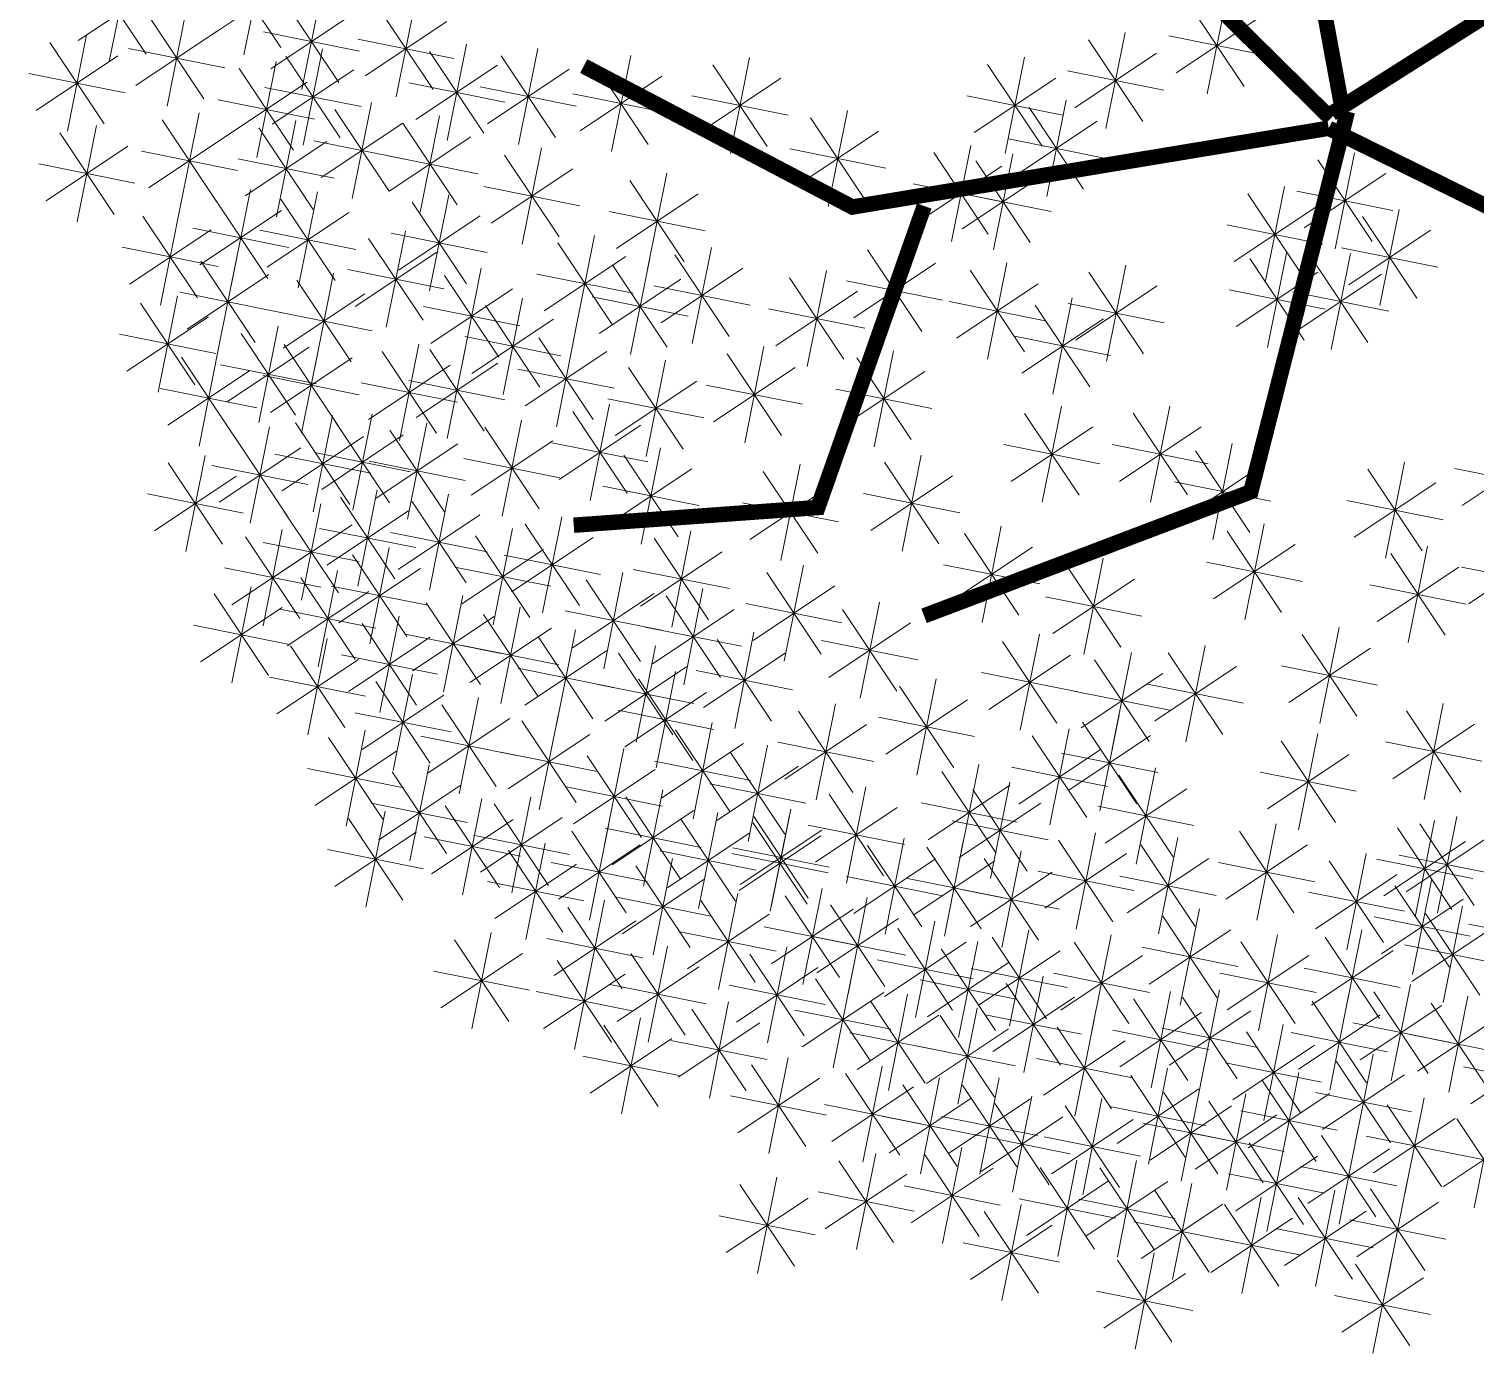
# Model space of a CAD drawing. Header units: inches. Extents: x 132383 to 134532, y 19213 to 20900.
# Drawn here: x 133968.98 to 134000.11, y 19935.93 to 19964.42 of the extents above; entities that cross this region are included whole.
import ezdxf

# ---------------------------------------------------------------- set-up
doc = ezdxf.new("R2010")
doc.units = ezdxf.units.IN
doc.header["$MEASUREMENT"] = 0
doc.layers.add('A-Dropline', color=8, linetype='Continuous', lineweight=5)

# ---------------------------------------------------------------- blocks, each defined once
blk = doc.blocks.new('bonito')
at = {"color": 76, "lineweight": 18, "true_color": 0x316d18}
for p, q in [((-1.8462, 0.4105), (-1.8099, 0.2292)), ((-1.5769, 0.42), (-1.5406, 0.2387)), ((-1.8793, 0.2429), (-1.7767, 0.3969)), ((-0.9367, 0.239), (-0.8341, 0.393)), ((-0.9036, 0.4066), (-0.8673, 0.2253)), ((-2.0028, 0.3584), (-1.9665, 0.1771)), ((-2.0359, 0.1908), (-1.9333, 0.3448)), ((-2.0616, 0.319), (-1.9077, 0.2165)), ((-1.785, 0.3102), (-1.7487, 0.1289)), ((-2.0753, 0.2496), (-1.894, 0.2859)), ((-1.8181, 0.1426), (-1.7155, 0.2966)), ((-1.6489, 0.132), (-1.5463, 0.2861)), ((-1.6158, 0.2997), (-1.5795, 0.1183)), ((-1.4797, 0.1215), (-1.3771, 0.2755)), ((-1.4466, 0.2891), (-1.4103, 0.1078)), ((-1.8438, 0.2708), (-1.6899, 0.1683)), ((-1.6746, 0.2603), (-1.5207, 0.1577)), ((-1.5054, 0.2497), (-1.3515, 0.1472)), ((-1.4544, 0.2469), (-1.418, 0.0655)), ((-1.2665, 0.0961), (-1.1638, 0.2501)), ((-1.2333, 0.2637), (-1.197, 0.0823)), ((-1.9766, 0.2274), (-1.9403, 0.0461)), ((-1.8575, 0.2014), (-1.6762, 0.2377)), ((-1.6883, 0.1908), (-1.507, 0.2272)), ((-1.5963, 0.0745), (-1.4937, 0.2285)), ((-1.5632, 0.2421), (-1.5269, 0.0607)), ((-1.4875, 0.0792), (-1.3848, 0.2333)), ((-1.2921, 0.2243), (-1.1382, 0.1217)), ((-0.9702, 0.0665), (-0.8676, 0.2206)), ((-0.9371, 0.2342), (-0.9008, 0.0528)), ((-2.1346, 0.1958), (-2.0983, 0.0144)), ((-2.0097, 0.0598), (-1.9071, 0.2138)), ((-1.7633, 0.202), (-1.727, 0.0207)), ((-1.622, 0.2027), (-1.4681, 0.1001)), ((-1.5191, 0.1803), (-1.3378, 0.2166)), ((-1.5132, 0.2075), (-1.3592, 0.1049)), ((-1.3059, 0.1549), (-1.1245, 0.1912)), ((-0.9959, 0.1948), (-0.842, 0.0922)), ((-0.7782, 0.191), (-0.7419, 0.0096)), ((-2.2768, 0.1673), (-2.2405, -0.014)), ((-2.1677, 0.0282), (-2.0651, 0.1822)), ((-2.0354, 0.188), (-1.8815, 0.0855)), ((-1.7964, 0.0344), (-1.6938, 0.1884)), ((-1.6357, 0.1333), (-1.4543, 0.1696)), ((-1.5269, 0.138), (-1.3455, 0.1744)), ((-0.8113, 0.0233), (-0.7087, 0.1774)), ((-0.335, 0.013), (-0.2323, 0.1671)), ((-0.3018, 0.1807), (-0.2655, -0.0007)), ((-2.3099, -0.0003), (-2.2073, 0.1537)), ((-2.1934, 0.1564), (-2.0395, 0.0538)), ((-2.0491, 0.1186), (-1.8678, 0.1549)), ((-1.8221, 0.1626), (-1.6682, 0.0601)), ((-1.0096, 0.1253), (-0.8282, 0.1616)), ((-0.837, 0.1516), (-0.6831, 0.049)), ((-0.3606, 0.1413), (-0.2067, 0.0387)), ((-2.3356, 0.1279), (-2.1817, 0.0254)), ((-2.2071, 0.087), (-2.0258, 0.1233)), ((-1.9275, -0.0363), (-1.8248, 0.1177)), ((-1.8943, 0.1313), (-1.858, -0.05)), ((-1.8358, 0.0932), (-1.6545, 0.1295)), ((-1.66, 0.1101), (-1.6237, -0.0712)), ((-1.5164, 0.1182), (-1.4801, -0.0632)), ((-0.8507, 0.0821), (-0.6694, 0.1184)), ((-2.3493, 0.0585), (-2.168, 0.0948)), ((-2.0671, -0.0642), (-1.9644, 0.0898)), ((-2.0339, 0.1034), (-1.9976, -0.078)), ((-1.9532, 0.0919), (-1.7992, -0.0106)), ((-1.7812, 0.0859), (-1.7448, -0.0955)), ((-1.6931, -0.0575), (-1.5905, 0.0965)), ((-1.5496, -0.0495), (-1.4469, 0.1045)), ((-0.3849, 0.0885), (-0.3486, -0.0929)), ((-0.3744, 0.0718), (-0.193, 0.1081)), ((-0.2281, -0.0713), (-0.1255, 0.0827)), ((-0.195, 0.0963), (-0.1587, -0.085)), ((-2.1511, 0.0592), (-2.1148, -0.1221)), ((-2.0927, 0.064), (-1.9388, -0.0386)), ((-1.9669, 0.0225), (-1.7855, 0.0588)), ((-1.8143, -0.0818), (-1.7116, 0.0723)), ((-1.7188, 0.0707), (-1.5649, -0.0318)), ((-1.5752, 0.0788), (-1.4213, -0.0238)), ((-1.0899, 0.0673), (-1.0536, -0.1141)), ((-0.418, -0.0791), (-0.3154, 0.0749)), ((-0.2538, 0.0569), (-0.0999, -0.0456)), ((-2.1842, -0.1084), (-2.0816, 0.0456)), ((-2.1064, -0.0054), (-1.9251, 0.0309)), ((-1.84, 0.0465), (-1.686, -0.0561)), ((-1.7325, 0.0013), (-1.5512, 0.0376)), ((-1.589, 0.0093), (-1.4076, 0.0456)), ((-1.1487, 0.0279), (-0.9948, -0.0747)), ((-1.123, -0.1003), (-1.0204, 0.0537)), ((-0.4437, 0.0491), (-0.2898, -0.0535)), ((-2.2099, 0.0198), (-2.056, -0.0827)), ((-1.8537, -0.023), (-1.6723, 0.0134)), ((-1.3232, -0.1404), (-1.2206, 0.0136)), ((-1.2901, 0.0272), (-1.2538, -0.1541)), ((-0.4574, -0.0203), (-0.276, 0.016)), ((-0.2675, -0.0125), (-0.0862, 0.0238)), ((-2.2236, -0.0496), (-2.0422, -0.0133)), ((-1.9624, -0.1766), (-1.8597, -0.0225)), ((-1.9293, -0.0089), (-1.8929, -0.1903)), ((-1.3489, -0.0122), (-1.195, -0.1147)), ((-1.1624, -0.0415), (-0.9811, -0.0052)), ((-2.0809, -0.2003), (-1.9783, -0.0463)), ((-2.0478, -0.0327), (-2.0115, -0.214)), ((-1.9881, -0.0483), (-1.8341, -0.1509)), ((-1.8716, -0.2058), (-1.769, -0.0518)), ((-1.8385, -0.0382), (-1.8022, -0.2195)), ((-1.6693, -0.0487), (-1.633, -0.2301)), ((-1.4606, -0.0513), (-1.4243, -0.2327)), ((-1.3626, -0.0816), (-1.1812, -0.0453)), ((-0.4141, -0.1992), (-0.3115, -0.0451)), ((-0.381, -0.0315), (-0.3447, -0.2129)), ((-0.2916, -0.2034), (-0.189, -0.0494)), ((-0.2585, -0.0358), (-0.2222, -0.2171)), ((-2.1644, -0.0797), (-2.128, -0.2611)), ((-2.1066, -0.0721), (-1.9527, -0.1746)), ((-2.0018, -0.1178), (-1.8204, -0.0815)), ((-1.8973, -0.0776), (-1.7434, -0.1801)), ((-1.7024, -0.2163), (-1.5998, -0.0623)), ((-1.4937, -0.219), (-1.3911, -0.065)), ((-0.8945, -0.0743), (-0.8582, -0.2556)), ((-0.4398, -0.0709), (-0.2859, -0.1735)), ((-0.3173, -0.0752), (-0.1634, -0.1777)), ((-2.1975, -0.2473), (-2.0948, -0.0933)), ((-2.1203, -0.1415), (-1.9389, -0.1052)), ((-1.9695, -0.1088), (-1.9332, -0.2902)), ((-1.7281, -0.0881), (-1.5742, -0.1907)), ((-1.5194, -0.0907), (-1.3655, -0.1933)), ((-0.9276, -0.2419), (-0.825, -0.0879)), ((-0.4535, -0.1404), (-0.2722, -0.1041)), ((-0.331, -0.1446), (-0.1497, -0.1083)), ((-2.2232, -0.1191), (-2.0692, -0.2217)), ((-2.0026, -0.2765), (-1.9, -0.1224)), ((-1.911, -0.147), (-1.7297, -0.1107)), ((-1.7418, -0.1575), (-1.5605, -0.1212)), ((-1.5331, -0.1602), (-1.3518, -0.1239)), ((-0.9533, -0.1137), (-0.7994, -0.2162)), ((-0.7433, -0.1343), (-0.707, -0.3156)), ((-2.2369, -0.1885), (-2.0555, -0.1522)), ((-2.0283, -0.1482), (-1.8744, -0.2508)), ((-1.7733, -0.1584), (-1.737, -0.3398)), ((-0.967, -0.1831), (-0.7857, -0.1468)), ((-0.7764, -0.3019), (-0.6738, -0.1479)), ((0.0644, -0.3128), (0.1671, -0.1588)), ((0.0976, -0.1452), (0.1339, -0.3265)), ((-2.042, -0.2177), (-1.8607, -0.1813)), ((-1.8065, -0.326), (-1.7038, -0.172)), ((-1.1242, -0.1854), (-1.0879, -0.3668)), ((-0.8021, -0.1737), (-0.6482, -0.2762)), ((0.0388, -0.1846), (0.1927, -0.2871)), ((-2.1381, -0.2107), (-2.1018, -0.3921)), ((-1.9855, -0.3619), (-1.8829, -0.2079)), ((-1.9524, -0.1943), (-1.9161, -0.3756)), ((-1.8321, -0.1978), (-1.6782, -0.3004)), ((-1.6538, -0.3636), (-1.5511, -0.2096)), ((-1.6206, -0.196), (-1.5843, -0.3773)), ((-1.1574, -0.3531), (-1.0547, -0.199)), ((-0.8158, -0.2431), (-0.6345, -0.2068)), ((0.0251, -0.254), (0.2064, -0.2177)), ((-2.1712, -0.3783), (-2.0686, -0.2243)), ((-1.8459, -0.2672), (-1.6645, -0.2309)), ((-1.183, -0.2248), (-1.0291, -0.3274)), ((-0.7058, -0.4196), (-0.6031, -0.2656)), ((-0.6726, -0.252), (-0.6363, -0.4333)), ((-0.7314, -0.2914), (-0.5775, -0.3939)), ((-0.7452, -0.3608), (-0.5638, -0.3245)), ((-0.4399, -0.5026), (-0.3372, -0.3486)), ((-0.4068, -0.335), (-0.3704, -0.5164)), ((-0.0014, -0.5037), (0.1012, -0.3497)), ((0.0317, -0.3361), (0.068, -0.5174)), ((-0.4656, -0.3744), (-0.3116, -0.477)), ((-0.0271, -0.3755), (0.1268, -0.478)), ((-0.4793, -0.4438), (-0.2979, -0.4075)), ((-0.0408, -0.4449), (0.1405, -0.4086)), ((-0.4687, -0.4363), (-0.4323, -0.6176)), ((-0.5018, -0.6039), (-0.3991, -0.4499)), ((-0.1293, -0.6153), (-0.0266, -0.4613)), ((-0.0962, -0.4477), (-0.0598, -0.6291)), ((-0.5275, -0.4757), (-0.3735, -0.5782)), ((-0.155, -0.4871), (-0.001, -0.5897)), ((-0.7316, -0.4958), (-0.5777, -0.5984)), ((-0.5412, -0.5451), (-0.3598, -0.5088)), ((-0.7453, -0.5652), (-0.564, -0.5289)), ((-0.1687, -0.5565), (0.0127, -0.5202)), ((-0.0483, -0.6938), (0.0544, -0.5397)), ((-0.0151, -0.5261), (0.0212, -0.7075)), ((-0.4029, -0.5594), (-0.3666, -0.7407)), ((-0.23, -0.7161), (-0.1274, -0.562)), ((-0.1969, -0.5484), (-0.1606, -0.7298)), ((-0.0739, -0.5655), (0.08, -0.6681)), ((-0.4617, -0.5987), (-0.3078, -0.7013)), ((-0.4361, -0.727), (-0.3334, -0.573)), ((-0.2557, -0.5878), (-0.1018, -0.6904)), ((-0.0877, -0.635), (0.0937, -0.5987)), ((-0.2694, -0.6573), (-0.0881, -0.6209)), ((-0.4754, -0.6682), (-0.2941, -0.6319)), ((-0.2142, -0.7951), (-0.1116, -0.6411)), ((-0.1811, -0.6275), (-0.1448, -0.8089)), ((-0.2399, -0.6669), (-0.086, -0.7695)), ((-0.2536, -0.7363), (-0.0723, -0.7)), ((-0.1153, -0.8602), (-0.079, -1.0415)), ((-0.1741, -0.8996), (-0.0202, -1.0021)), ((-0.1485, -1.0278), (-0.0458, -0.8738)), ((-0.1879, -0.969), (-0.0065, -0.9327))]:
    blk.add_line(p, q, dxfattribs=at)
at = {"color": 74, "lineweight": 18, "true_color": 0x489f23}
for p, q in [((-0.7181, 0.3943), (-0.6818, 0.2129)), ((-0.7513, 0.2267), (-0.6486, 0.3807)), ((-0.6728, -0.4564), (-0.6365, -0.6378)), ((-0.7059, -0.624), (-0.6033, -0.47)), ((-0.7982, -0.8884), (-0.6955, -0.7343)), ((-0.765, -0.7207), (-0.7287, -0.9021))]:
    blk.add_line(p, q, dxfattribs=at)
at = {"color": 88, "lineweight": 18, "true_color": 0x17320b}
for p, q in [((-2.0112, -0.2337), (-1.8573, -0.3362)), ((-1.6794, -0.2354), (-1.5255, -0.3379)), ((-1.4864, -0.2372), (-1.4501, -0.4186)), ((-2.1969, -0.2501), (-2.043, -0.3527)), ((-2.0249, -0.3031), (-1.8436, -0.2668)), ((-1.954, -0.4237), (-1.8514, -0.2697)), ((-1.9209, -0.2561), (-1.8846, -0.4374)), ((-1.8098, -0.4185), (-1.7072, -0.2645)), ((-1.7767, -0.2509), (-1.7404, -0.4323)), ((-1.6932, -0.3048), (-1.5118, -0.2685)), ((-1.5195, -0.4048), (-1.4169, -0.2508)), ((-1.1968, -0.2943), (-1.0154, -0.2579)), ((-2.3023, -0.449), (-2.1996, -0.295)), ((-2.2691, -0.2814), (-2.2328, -0.4627)), ((-2.2106, -0.3195), (-2.0293, -0.2832)), ((-1.9797, -0.2955), (-1.8258, -0.398)), ((-1.8355, -0.2903), (-1.6816, -0.3929)), ((-1.5452, -0.2766), (-1.3913, -0.3792)), ((-1.3879, -0.4466), (-1.2852, -0.2926)), ((-1.3548, -0.279), (-1.3184, -0.4603)), ((-2.3279, -0.3208), (-2.174, -0.4233)), ((-2.0954, -0.3147), (-2.0591, -0.4961)), ((-1.8492, -0.3597), (-1.6679, -0.3234)), ((-1.5589, -0.346), (-1.3775, -0.3097)), ((-1.4136, -0.3184), (-1.2596, -0.4209)), ((-1.1375, -0.3243), (-1.1012, -0.5057)), ((-2.3417, -0.3902), (-2.1603, -0.3539)), ((-2.1542, -0.3541), (-2.0003, -0.4567)), ((-2.1285, -0.4823), (-2.0259, -0.3283)), ((-1.9934, -0.3649), (-1.812, -0.3286)), ((-1.4273, -0.3878), (-1.2459, -0.3515)), ((-1.2548, -0.3474), (-1.2184, -0.5288)), ((-1.1706, -0.492), (-1.068, -0.3379)), ((-1.9782, -0.3801), (-1.9419, -0.5615)), ((-1.7025, -0.5303), (-1.5999, -0.3763)), ((-1.6694, -0.3627), (-1.6331, -0.5441)), ((-1.2879, -0.5151), (-1.1852, -0.3611)), ((-1.1963, -0.3637), (-1.0424, -0.4663)), ((-0.9598, -0.3776), (-0.9234, -0.559)), ((-2.1679, -0.4235), (-1.9865, -0.3872)), ((-2.0113, -0.5477), (-1.9087, -0.3937)), ((-1.8632, -0.5625), (-1.7606, -0.4085)), ((-1.8301, -0.3949), (-1.7938, -0.5762)), ((-1.7282, -0.4021), (-1.5743, -0.5047)), ((-1.5104, -0.56), (-1.4077, -0.406)), ((-1.4772, -0.3924), (-1.4409, -0.5737)), ((-1.3136, -0.3868), (-1.1596, -0.4894)), ((-1.21, -0.4332), (-1.0287, -0.3969)), ((-0.9929, -0.5452), (-0.8902, -0.3912)), ((-2.0948, -0.4271), (-2.0585, -0.6085)), ((-2.037, -0.4195), (-1.8831, -0.5221)), ((-1.8889, -0.4343), (-1.735, -0.5368)), ((-1.7419, -0.4715), (-1.5606, -0.4352)), ((-1.536, -0.4318), (-1.3821, -0.5343)), ((-1.3273, -0.4563), (-1.1459, -0.42)), ((-1.0186, -0.417), (-0.8646, -0.5196)), ((-2.1279, -0.5948), (-2.0253, -0.4408)), ((-2.0507, -0.4889), (-1.8694, -0.4526)), ((-1.3142, -0.6096), (-1.2115, -0.4555)), ((-1.281, -0.4419), (-1.2447, -0.6233)), ((-1.0323, -0.4864), (-0.8509, -0.4501)), ((-2.1536, -0.4665), (-1.9997, -0.5691)), ((-1.9026, -0.5037), (-1.7212, -0.4674)), ((-1.5498, -0.5012), (-1.3684, -0.4649)), ((-1.3398, -0.4813), (-1.1859, -0.5839)), ((-2.1673, -0.536), (-1.9859, -0.4997)), ((-1.9736, -0.5125), (-1.9373, -0.6938)), ((-1.781, -0.6586), (-1.6783, -0.5046)), ((-1.7478, -0.491), (-1.7115, -0.6723)), ((-1.6603, -0.5179), (-1.624, -0.6992)), ((-1.3536, -0.5508), (-1.1722, -0.5145)), ((-1.1358, -0.6657), (-1.0332, -0.5117)), ((-1.1027, -0.4981), (-1.0664, -0.6794)), ((-2.1778, -0.5326), (-2.1414, -0.714)), ((-2.0067, -0.6801), (-1.9041, -0.5261)), ((-1.8066, -0.5304), (-1.6527, -0.6329)), ((-1.6934, -0.6855), (-1.5908, -0.5315)), ((-1.5121, -0.5326), (-1.4758, -0.714)), ((-1.1615, -0.5374), (-1.0076, -0.64)), ((-2.2366, -0.572), (-2.0826, -0.6746)), ((-2.2109, -0.7003), (-2.1082, -0.5462)), ((-2.0324, -0.5519), (-1.8785, -0.6544)), ((-1.8204, -0.5998), (-1.639, -0.5635)), ((-1.7191, -0.5573), (-1.5652, -0.6598)), ((-1.5709, -0.572), (-1.417, -0.6746)), ((-1.5453, -0.7003), (-1.4426, -0.5462)), ((-1.415, -0.7216), (-1.3124, -0.5676)), ((-1.3819, -0.5539), (-1.3456, -0.7353)), ((-1.1752, -0.6069), (-0.9939, -0.5706)), ((-0.8993, -0.5699), (-0.863, -0.7512)), ((-2.0461, -0.6213), (-1.8648, -0.585)), ((-1.9726, -0.7414), (-1.8699, -0.5874)), ((-1.9394, -0.5738), (-1.9031, -0.7551)), ((-1.7328, -0.6267), (-1.5514, -0.5904)), ((-1.4407, -0.5933), (-1.2868, -0.6959)), ((-0.9325, -0.7375), (-0.8298, -0.5835)), ((-2.2503, -0.6415), (-2.0689, -0.6051)), ((-1.9982, -0.6132), (-1.8443, -0.7157)), ((-1.8078, -0.6155), (-1.7715, -0.7969)), ((-1.6821, -0.6141), (-1.6458, -0.7954)), ((-1.5847, -0.6415), (-1.4033, -0.6052)), ((-1.4544, -0.6628), (-1.273, -0.6265)), ((-1.3814, -0.78), (-1.2787, -0.626)), ((-1.3483, -0.6124), (-1.3119, -0.7937)), ((-0.9581, -0.6093), (-0.8042, -0.7118)), ((-2.0705, -0.6444), (-2.0341, -0.8258)), ((-2.0119, -0.6826), (-1.8306, -0.6463)), ((-1.8409, -0.7832), (-1.7383, -0.6291)), ((-1.7409, -0.6535), (-1.587, -0.756)), ((-1.7152, -0.7817), (-1.6126, -0.6277)), ((-1.5236, -0.8085), (-1.421, -0.6545)), ((-1.4905, -0.6409), (-1.4542, -0.8222)), ((-1.4071, -0.6518), (-1.2531, -0.7543)), ((-0.9719, -0.6787), (-0.7905, -0.6424)), ((-2.1036, -0.8121), (-2.0009, -0.658)), ((-1.8666, -0.6549), (-1.7127, -0.7575)), ((-1.5493, -0.6803), (-1.3954, -0.7828)), ((-2.1293, -0.6838), (-1.9753, -0.7864)), ((-1.972, -0.8538), (-1.8693, -0.6998)), ((-1.9388, -0.6862), (-1.9025, -0.8676)), ((-1.8803, -0.7244), (-1.699, -0.6881)), ((-1.7546, -0.7229), (-1.5733, -0.6866)), ((-1.677, -0.8629), (-1.5744, -0.7089)), ((-1.6439, -0.6953), (-1.6076, -0.8766)), ((-1.4208, -0.7212), (-1.2394, -0.6849)), ((-1.2201, -0.8603), (-1.1175, -0.7063)), ((-1.187, -0.6927), (-1.1507, -0.874)), ((-2.143, -0.7533), (-1.9616, -0.7169)), ((-1.9976, -0.7256), (-1.8437, -0.8282)), ((-1.7027, -0.7347), (-1.5488, -0.8372)), ((-1.563, -0.7497), (-1.3816, -0.7134)), ((-1.2458, -0.732), (-1.0919, -0.8346)), ((-2.0113, -0.795), (-1.83, -0.7587)), ((-1.8147, -0.9142), (-1.7121, -0.7601)), ((-1.7816, -0.7465), (-1.7453, -0.9279)), ((-1.4872, -0.7528), (-1.4509, -0.9341)), ((-0.8238, -0.7601), (-0.6699, -0.8627)), ((-0.3642, -0.753), (-0.3278, -0.9344)), ((-1.8404, -0.7859), (-1.6865, -0.8885)), ((-1.7164, -0.8041), (-1.5351, -0.7678)), ((-1.5204, -0.9204), (-1.4177, -0.7664)), ((-1.2595, -0.8015), (-1.0782, -0.7652)), ((-0.6014, -0.9408), (-0.4988, -0.7868)), ((-0.5683, -0.7731), (-0.532, -0.9545)), ((-0.3973, -0.9206), (-0.2946, -0.7666)), ((-2.0818, -0.8066), (-2.0455, -0.988)), ((-1.9503, -0.9621), (-1.8476, -0.808)), ((-1.9172, -0.7944), (-1.8808, -0.9758)), ((-1.546, -0.7922), (-1.3921, -0.8947)), ((-1.0754, -0.9676), (-0.9728, -0.8135)), ((-1.0423, -0.7999), (-1.006, -0.9813)), ((-0.8376, -0.8296), (-0.6562, -0.7932)), ((-0.6271, -0.8125), (-0.4732, -0.9151)), ((-0.423, -0.7924), (-0.269, -0.895)), ((-2.1149, -0.9743), (-2.0123, -0.8203)), ((-1.976, -0.8338), (-1.822, -0.9364)), ((-1.8541, -0.8554), (-1.6727, -0.8191)), ((-1.6324, -0.9902), (-1.5297, -0.8362)), ((-1.5993, -0.8226), (-1.5629, -1.0039)), ((-1.5598, -0.8616), (-1.3784, -0.8253)), ((-1.4237, -0.9929), (-1.321, -0.8388)), ((-1.3906, -0.8252), (-1.3542, -1.0066)), ((-1.1011, -0.8393), (-0.9472, -0.9419)), ((-2.1406, -0.846), (-1.9867, -0.9486)), ((-1.9897, -0.9033), (-1.8083, -0.8669)), ((-1.772, -1.0182), (-1.6693, -0.8641)), ((-1.7388, -0.8505), (-1.7025, -1.0319)), ((-1.6581, -0.862), (-1.5041, -0.9645)), ((-1.4494, -0.8646), (-1.2954, -0.9672)), ((-1.1148, -0.9088), (-0.9334, -0.8724)), ((-0.6408, -0.882), (-0.4595, -0.8457)), ((-2.1543, -0.9155), (-1.973, -0.8792)), ((-1.7976, -0.8899), (-1.6437, -0.9925)), ((-1.6718, -0.9314), (-1.4904, -0.8951)), ((-1.4631, -0.9341), (-1.2817, -0.8978)), ((-1.267, -1.0504), (-1.1644, -0.8963)), ((-1.2339, -0.8827), (-1.1976, -1.0641)), ((-0.4169, -0.8998), (-0.3806, -1.0812)), ((-1.8114, -0.9594), (-1.63, -0.9231)), ((-1.6153, -1.0757), (-1.5126, -0.9216)), ((-1.5822, -0.908), (-1.5458, -1.0894)), ((-1.2927, -0.9221), (-1.1388, -1.0247)), ((-0.4501, -1.0675), (-0.3474, -0.9134)), ((-1.641, -0.9474), (-1.487, -1.05)), ((-0.9726, -0.943), (-0.9362, -1.1243)), ((-0.7823, -0.9493), (-0.746, -1.1306)), ((-0.4757, -0.9392), (-0.3218, -1.0418)), ((-1.9008, -0.9718), (-1.8645, -1.1532)), ((-1.6921, -0.9745), (-1.6558, -1.1558)), ((-1.6547, -1.0169), (-1.4733, -0.9805)), ((-1.4661, -1.1347), (-1.3634, -0.9807)), ((-1.4439, -0.9692), (-1.4076, -1.1506)), ((-1.4329, -0.9671), (-1.3966, -1.1484)), ((-1.3064, -0.9916), (-1.125, -0.9552)), ((-1.0057, -1.1106), (-0.903, -0.9566)), ((-0.8154, -1.1169), (-0.7128, -0.9629)), ((-0.4894, -1.0087), (-0.3081, -0.9723)), ((-2.1597, -1.161), (-2.0571, -1.0069)), ((-2.1266, -0.9933), (-2.0903, -1.1747)), ((-1.9339, -1.1395), (-1.8313, -0.9854)), ((-1.7252, -1.1421), (-1.6226, -0.9881)), ((-1.5027, -1.0086), (-1.3488, -1.1112)), ((-1.4917, -1.0065), (-1.3378, -1.109)), ((-1.477, -1.1368), (-1.3744, -0.9828)), ((-1.0314, -0.9824), (-0.8774, -1.0849)), ((-0.8411, -0.9887), (-0.6872, -1.0912)), ((-2.1854, -1.0327), (-2.0315, -1.1353)), ((-1.9596, -1.0112), (-1.8057, -1.1138)), ((-1.7509, -1.0139), (-1.597, -1.1164)), ((-1.3454, -1.1786), (-1.2428, -1.0246)), ((-1.3123, -1.011), (-1.276, -1.1923)), ((-1.099, -1.0364), (-1.0627, -1.2178)), ((-1.0451, -1.0518), (-0.8637, -1.0155)), ((-0.8548, -1.0581), (-0.6734, -1.0218)), ((-0.5936, -1.1851), (-0.491, -1.031)), ((-0.5605, -1.0174), (-0.5242, -1.1988)), ((-1.9733, -1.0807), (-1.792, -1.0443)), ((-1.7646, -1.0833), (-1.5833, -1.047)), ((-1.5164, -1.078), (-1.3351, -1.0417)), ((-1.5055, -1.0759), (-1.3241, -1.0396)), ((-1.3711, -1.0504), (-1.2172, -1.1529)), ((-1.1321, -1.204), (-1.0295, -1.05)), ((-0.6193, -1.0568), (-0.4654, -1.1594)), ((-0.0486, -1.2122), (0.0541, -1.0582)), ((-0.0154, -1.0446), (0.0209, -1.2259)), ((-2.1991, -1.1022), (-2.0178, -1.0659)), ((-1.7961, -1.0842), (-1.7598, -1.2655)), ((-1.6246, -1.2345), (-1.5219, -1.0805)), ((-1.5914, -1.0669), (-1.5551, -1.2482)), ((-1.3848, -1.1198), (-1.2034, -1.0835)), ((-1.1578, -1.0758), (-1.0039, -1.1784)), ((-0.633, -1.1263), (-0.4516, -1.09)), ((-0.0742, -1.0839), (0.0797, -1.1865)), ((-1.8293, -1.2518), (-1.7266, -1.0978)), ((-1.6502, -1.1063), (-1.4963, -1.2088)), ((-1.4719, -1.2721), (-1.3692, -1.118)), ((-1.4387, -1.1044), (-1.4024, -1.2858)), ((-1.2695, -1.115), (-1.2332, -1.2963)), ((-1.1715, -1.1452), (-0.9902, -1.1089)), ((-0.3736, -1.1163), (-0.3373, -1.2976)), ((-0.0879, -1.1534), (0.0934, -1.1171)), ((-1.8549, -1.1236), (-1.701, -1.2261)), ((-1.664, -1.1757), (-1.4826, -1.1394)), ((-1.4975, -1.1438), (-1.3436, -1.2464)), ((-1.3027, -1.2826), (-1.2, -1.1286)), ((-1.0168, -1.1325), (-0.9805, -1.3138)), ((-0.4067, -1.2839), (-0.3041, -1.1299)), ((-1.8687, -1.193), (-1.6873, -1.1567)), ((-1.3283, -1.1544), (-1.1744, -1.2569)), ((-1.0756, -1.1719), (-0.9217, -1.2745)), ((-1.0499, -1.3001), (-0.9473, -1.1461)), ((-0.9413, -1.3228), (-0.8386, -1.1688)), ((-0.9081, -1.1552), (-0.8718, -1.3365)), ((-0.4324, -1.1557), (-0.2785, -1.2582)), ((-1.6909, -1.1993), (-1.6546, -1.3807)), ((-1.5257, -1.19), (-1.4894, -1.3713)), ((-1.5113, -1.2133), (-1.3299, -1.1769)), ((-1.3421, -1.2238), (-1.1607, -1.1875)), ((-1.2066, -1.3522), (-1.1039, -1.1982)), ((-1.1734, -1.1846), (-1.1371, -1.3659)), ((-0.9669, -1.1946), (-0.813, -1.2971)), ((-0.4461, -1.2251), (-0.2648, -1.1888)), ((-1.724, -1.367), (-1.6214, -1.213)), ((-1.5588, -1.3576), (-1.4562, -1.2036)), ((-1.4291, -1.3761), (-1.3265, -1.222)), ((-1.396, -1.2084), (-1.3597, -1.3898)), ((-1.2322, -1.224), (-1.0783, -1.3266)), ((-1.1248, -1.2223), (-1.0885, -1.4036)), ((-1.0893, -1.2413), (-0.9079, -1.205)), ((-0.7846, -1.3803), (-0.6819, -1.2263)), ((-0.7515, -1.2127), (-0.7151, -1.394)), ((-0.6194, -1.3709), (-0.5167, -1.2169)), ((-0.5863, -1.2033), (-0.5499, -1.3846)), ((-0.2665, -1.3684), (-0.1639, -1.2144)), ((-0.2334, -1.2008), (-0.1971, -1.3821)), ((-1.8259, -1.2501), (-1.7896, -1.4314)), ((-1.7497, -1.2387), (-1.5958, -1.3413)), ((-1.5845, -1.2294), (-1.4306, -1.3319)), ((-1.4548, -1.2478), (-1.3009, -1.3504)), ((-1.1579, -1.3899), (-1.0553, -1.2359)), ((-0.9807, -1.264), (-0.7993, -1.2277)), ((-0.8103, -1.2521), (-0.6563, -1.3546)), ((-0.6451, -1.2427), (-0.4911, -1.3452)), ((-0.4272, -1.4006), (-0.3245, -1.2465)), ((-0.3941, -1.2329), (-0.3577, -1.4143)), ((-0.2922, -1.2402), (-0.1383, -1.3427)), ((-1.859, -1.4177), (-1.7564, -1.2637)), ((-1.7634, -1.3082), (-1.5821, -1.2719)), ((-1.5982, -1.2988), (-1.4169, -1.2625)), ((-1.4685, -1.3173), (-1.2872, -1.2809)), ((-1.3183, -1.2817), (-1.282, -1.4631)), ((-1.2459, -1.2934), (-1.0646, -1.2571)), ((-1.1836, -1.2616), (-1.0297, -1.3642)), ((-0.6588, -1.3121), (-0.4774, -1.2758)), ((-0.4529, -1.2723), (-0.2989, -1.3749)), ((-0.3059, -1.3096), (-0.1246, -1.2733)), ((-0.0116, -1.2689), (0.0247, -1.4503)), ((-1.8847, -1.2895), (-1.7308, -1.392)), ((-1.3514, -1.4494), (-1.2488, -1.2953)), ((-1.1973, -1.3311), (-1.016, -1.2948)), ((-1.0197, -1.4511), (-0.917, -1.297)), ((-0.9866, -1.2834), (-0.9502, -1.4648)), ((-0.824, -1.3215), (-0.6426, -1.2852)), ((-0.6692, -1.3088), (-0.6329, -1.4901)), ((-0.4666, -1.3418), (-0.2852, -1.3054)), ((-0.0704, -1.3083), (0.0835, -1.4109)), ((-0.0447, -1.4365), (0.0579, -1.2825)), ((-1.8984, -1.3589), (-1.7171, -1.3226)), ((-1.6372, -1.4859), (-1.5346, -1.3318)), ((-1.6041, -1.3182), (-1.5678, -1.4996)), ((-1.4937, -1.4778), (-1.391, -1.3238)), ((-1.4605, -1.3102), (-1.4242, -1.4916)), ((-1.3771, -1.3211), (-1.2232, -1.4237)), ((-1.0454, -1.3228), (-0.8914, -1.4254)), ((-0.7023, -1.4764), (-0.5997, -1.3224)), ((-1.7373, -1.5059), (-1.6347, -1.3519)), ((-1.7042, -1.3383), (-1.6679, -1.5196)), ((-1.6629, -1.3576), (-1.509, -1.4602)), ((-1.5193, -1.3496), (-1.3654, -1.4522)), ((-1.3908, -1.3906), (-1.2095, -1.3543)), ((-1.0591, -1.3923), (-0.8777, -1.356)), ((-0.728, -1.3482), (-0.5741, -1.4507)), ((-0.3844, -1.5046), (-0.2818, -1.3505)), ((-0.3513, -1.3369), (-0.315, -1.5183)), ((-0.0841, -1.3777), (0.0972, -1.3414)), ((-1.763, -1.3777), (-1.6091, -1.4802)), ((-1.6766, -1.4271), (-1.4953, -1.3907)), ((-1.5331, -1.419), (-1.3517, -1.3827)), ((-1.1277, -1.5408), (-1.0251, -1.3868)), ((-1.0946, -1.3732), (-1.0583, -1.5545)), ((-0.7417, -1.4176), (-0.5604, -1.3813)), ((-0.5635, -1.5404), (-0.4609, -1.3864)), ((-0.5304, -1.3728), (-0.4941, -1.5541)), ((-0.4101, -1.3763), (-0.2562, -1.4789)), ((-1.7767, -1.4471), (-1.5953, -1.4108)), ((-1.2526, -1.4048), (-1.2163, -1.5862)), ((-1.1534, -1.4126), (-0.9995, -1.5151)), ((-0.9144, -1.5662), (-0.8118, -1.4122)), ((-0.8813, -1.3986), (-0.845, -1.58)), ((-0.5892, -1.4122), (-0.4353, -1.5147)), ((-0.4238, -1.4458), (-0.2425, -1.4094)), ((-1.5299, -1.5977), (-1.4273, -1.4436)), ((-1.4968, -1.43), (-1.4605, -1.6114)), ((-1.3114, -1.4442), (-1.1575, -1.5468)), ((-1.2857, -1.5725), (-1.1831, -1.4184)), ((-0.9401, -1.438), (-0.7862, -1.5406)), ((-0.6029, -1.4816), (-0.4216, -1.4453)), ((-0.1861, -1.4371), (-0.1498, -1.6185)), ((0.0016, -1.444), (0.0379, -1.6253)), ((-1.5556, -1.4694), (-1.4017, -1.572)), ((-1.4424, -1.6246), (-1.3397, -1.4705)), ((-1.4092, -1.4569), (-1.3729, -1.6383)), ((-1.1671, -1.482), (-0.9857, -1.4457)), ((-0.9538, -1.5074), (-0.7725, -1.4711)), ((-0.2192, -1.6048), (-0.1166, -1.4507)), ((-0.0316, -1.6116), (0.0711, -1.4576)), ((-1.468, -1.4963), (-1.3141, -1.5989)), ((-1.3251, -1.5137), (-1.1438, -1.4773)), ((-1.085, -1.6448), (-0.9823, -1.4908)), ((-1.0518, -1.4772), (-1.0155, -1.6585)), ((-0.9037, -1.492), (-0.8674, -1.6733)), ((-0.7321, -1.6423), (-0.6295, -1.4883)), ((-0.699, -1.4747), (-0.6627, -1.656)), ((-0.5024, -1.6407), (-0.3997, -1.4867)), ((-0.4692, -1.4731), (-0.4329, -1.6544)), ((-0.2449, -1.4765), (-0.091, -1.5791)), ((-0.0573, -1.4834), (0.0967, -1.5859)), ((-1.5693, -1.5389), (-1.388, -1.5025)), ((-1.1106, -1.5166), (-0.9567, -1.6191)), ((-0.9368, -1.6596), (-0.8342, -1.5056)), ((-0.7578, -1.5141), (-0.6039, -1.6166)), ((-0.528, -1.5125), (-0.3741, -1.615)), ((-0.2586, -1.546), (-0.0772, -1.5097)), ((-0.071, -1.5528), (0.1104, -1.5165)), ((-1.6985, -1.6995), (-1.5959, -1.5455)), ((-1.6654, -1.5319), (-1.6291, -1.7133)), ((-1.4818, -1.5658), (-1.3004, -1.5294)), ((-1.4126, -1.5494), (-1.3763, -1.7308)), ((-1.1244, -1.586), (-0.943, -1.5497)), ((-0.9625, -1.5314), (-0.8086, -1.6339)), ((-0.7715, -1.5835), (-0.5902, -1.5472)), ((-0.5418, -1.5819), (-0.3604, -1.5456)), ((-0.4126, -1.5506), (-0.3763, -1.732)), ((-1.7242, -1.5713), (-1.5703, -1.6739)), ((-1.4458, -1.7171), (-1.3431, -1.563)), ((-1.2555, -1.7234), (-1.1529, -1.5694)), ((-1.2224, -1.5558), (-1.1861, -1.7371)), ((-0.9762, -1.6008), (-0.7949, -1.5645)), ((-0.5522, -1.5786), (-0.5159, -1.7599)), ((-0.4457, -1.7183), (-0.3431, -1.5642)), ((0.0093, -1.5787), (0.0457, -1.76)), ((-1.7379, -1.6407), (-1.5566, -1.6044)), ((-1.4714, -1.5888), (-1.3175, -1.6914)), ((-1.2812, -1.5952), (-1.1273, -1.6977)), ((-1.0633, -1.753), (-0.9607, -1.599)), ((-1.0302, -1.5854), (-0.9939, -1.7668)), ((-0.5853, -1.7462), (-0.4827, -1.5922)), ((-0.4714, -1.59), (-0.3175, -1.6926)), ((-0.0238, -1.7463), (0.0789, -1.5923)), ((-1.4852, -1.6583), (-1.3038, -1.622)), ((-1.2949, -1.6646), (-1.1135, -1.6283)), ((-1.089, -1.6248), (-0.9351, -1.7274)), ((-0.8717, -1.7798), (-0.769, -1.6258)), ((-0.8385, -1.6122), (-0.8022, -1.7936)), ((-0.611, -1.618), (-0.4571, -1.7205)), ((-0.4851, -1.6595), (-0.3038, -1.6231)), ((-0.3075, -1.7794), (-0.2049, -1.6254)), ((-0.2744, -1.6118), (-0.2381, -1.7932)), ((-0.1257, -1.6294), (-0.0894, -1.8108)), ((-0.0495, -1.6181), (0.1045, -1.7206)), ((-1.382, -1.8168), (-1.2793, -1.6628)), ((-1.3488, -1.6492), (-1.3125, -1.8306)), ((-1.1027, -1.6942), (-0.9213, -1.6579)), ((-0.8973, -1.6516), (-0.7434, -1.7542)), ((-0.7043, -1.6534), (-0.668, -1.8348)), ((-0.6247, -1.6874), (-0.4434, -1.6511)), ((-0.3332, -1.6512), (-0.1793, -1.7538)), ((-0.1588, -1.797), (-0.0562, -1.643)), ((-0.0632, -1.6875), (0.1182, -1.6512)), ((-1.4076, -1.6886), (-1.2537, -1.7912)), ((-1.1783, -1.6802), (-1.142, -1.8616)), ((-0.9111, -1.721), (-0.7297, -1.6847)), ((-0.7374, -1.8211), (-0.6348, -1.6671)), ((-0.5893, -1.8359), (-0.4866, -1.6818)), ((-0.5562, -1.6682), (-0.5198, -1.8496)), ((-0.3469, -1.7206), (-0.1655, -1.6843)), ((-0.1845, -1.6688), (-0.0306, -1.7714)), ((0.0585, -1.8424), (0.1611, -1.6884)), ((0.0916, -1.6748), (0.1279, -1.8561)), ((-1.2114, -1.8479), (-1.1088, -1.6938)), ((-1.0691, -1.7058), (-1.0328, -1.8871)), ((-0.7631, -1.6928), (-0.6092, -1.7954)), ((-0.615, -1.7076), (-0.461, -1.8102)), ((-0.376, -1.8613), (-0.2734, -1.7073)), ((-0.3429, -1.6936), (-0.3066, -1.875)), ((-0.1982, -1.7382), (-0.0168, -1.7019)), ((0.0328, -1.7142), (0.1867, -1.8167)), ((-1.4695, -1.8995), (-1.3668, -1.7455)), ((-1.4364, -1.7319), (-1.4, -1.9133)), ((-1.4214, -1.758), (-1.24, -1.7217)), ((-1.2371, -1.7196), (-1.0832, -1.8222)), ((-1.1279, -1.7452), (-0.974, -1.8477)), ((-1.1022, -1.8734), (-0.9996, -1.7194)), ((-0.9725, -1.8919), (-0.8699, -1.7378)), ((-0.9394, -1.7242), (-0.9031, -1.9056)), ((-0.7768, -1.7623), (-0.5955, -1.726)), ((-0.6287, -1.7771), (-0.4473, -1.7407)), ((-0.4017, -1.733), (-0.2478, -1.8356)), ((-1.4952, -1.7713), (-1.3412, -1.8739)), ((-1.2837, -1.7695), (-1.2474, -1.9508)), ((-1.2508, -1.7891), (-1.0694, -1.7527)), ((-0.9982, -1.7636), (-0.8443, -1.8662)), ((-0.8639, -1.9145), (-0.7612, -1.7605)), ((-0.8308, -1.7469), (-0.7944, -1.9283)), ((-0.721, -1.9242), (-0.6183, -1.7702)), ((-0.6878, -1.7566), (-0.6515, -1.9379)), ((-0.4154, -1.8025), (-0.2341, -1.7662)), ((-0.1331, -1.9252), (-0.0305, -1.7712)), ((-0.1, -1.7576), (-0.0637, -1.9389)), ((0.0191, -1.7836), (0.2004, -1.7473)), ((-1.3168, -1.9371), (-1.2142, -1.7831)), ((-1.1416, -1.8146), (-0.9602, -1.7783)), ((-1.0119, -1.8331), (-0.8305, -1.7967)), ((-0.8896, -1.7863), (-0.7356, -1.8889)), ((-0.7466, -1.796), (-0.5927, -1.8985)), ((-0.1588, -1.797), (-0.0049, -1.8995)), ((-1.5089, -1.8407), (-1.3275, -1.8044)), ((-1.3425, -1.8089), (-1.1886, -1.9114)), ((-0.9828, -1.8218), (-0.9465, -2.0031)), ((-0.9033, -1.8557), (-0.7219, -1.8194)), ((-1.3562, -1.8783), (-1.1748, -1.842)), ((-1.111, -1.8413), (-1.0747, -2.0226)), ((-1.016, -1.9894), (-0.9133, -1.8354)), ((-0.8571, -1.8533), (-0.8208, -2.0347)), ((-0.7604, -1.8654), (-0.579, -1.8291)), ((-0.7237, -1.999), (-0.6211, -1.845)), ((-0.6906, -1.8314), (-0.6543, -2.0127)), ((-0.5427, -1.8532), (-0.5064, -2.0346)), ((-0.4549, -1.9967), (-0.3523, -1.8426)), ((-0.4218, -1.829), (-0.3855, -2.0104)), ((-0.1725, -1.8664), (0.0088, -1.8301)), ((0.0007, -1.85), (0.037, -2.0313)), ((0.1053, -1.8527), (0.1416, -2.0341)), ((-1.1698, -1.8807), (-1.0159, -1.9832)), ((-1.1441, -2.0089), (-1.0415, -1.8549)), ((-1.0416, -1.8612), (-0.8877, -1.9637)), ((-0.8902, -2.021), (-0.7876, -1.8669)), ((-0.7494, -1.8708), (-0.5955, -1.9733)), ((-0.5758, -2.0209), (-0.4732, -1.8669)), ((-0.4806, -1.8684), (-0.3267, -1.971)), ((-0.3017, -2.0271), (-0.1991, -1.8731)), ((-0.2686, -1.8595), (-0.2323, -2.0408)), ((-0.0325, -2.0176), (0.0702, -1.8636)), ((0.0722, -2.0203), (0.1748, -1.8663)), ((-1.0554, -1.9306), (-0.874, -1.8943)), ((-0.9159, -1.8927), (-0.762, -1.9953)), ((-0.7631, -1.9402), (-0.5817, -1.9039)), ((-0.6015, -1.8926), (-0.4476, -1.9952)), ((-0.4943, -1.9379), (-0.313, -1.9016)), ((-0.3274, -1.8989), (-0.1735, -2.0014)), ((-0.1344, -1.9007), (-0.098, -2.0821)), ((-0.0581, -1.8894), (0.0958, -1.9919)), ((0.0465, -1.8921), (0.2004, -1.9947)), ((-1.1835, -1.9501), (-1.0022, -1.9138)), ((-0.9296, -1.9622), (-0.7482, -1.9258)), ((-0.9054, -1.9259), (-0.8691, -2.1072)), ((-0.6152, -1.9621), (-0.4339, -1.9258)), ((-0.5221, -1.9339), (-0.4858, -2.1153)), ((-0.3411, -1.9683), (-0.1598, -1.932)), ((-0.1675, -2.0683), (-0.0648, -1.9143)), ((-0.0719, -1.9588), (0.1095, -1.9225)), ((0.0328, -1.9615), (0.2141, -1.9252)), ((-0.9386, -2.0935), (-0.8359, -1.9395)), ((-0.7451, -2.1176), (-0.6425, -1.9636)), ((-0.712, -1.95), (-0.6757, -2.1314)), ((-0.5553, -2.1015), (-0.4526, -1.9475)), ((-0.1932, -1.9401), (-0.0392, -2.0427)), ((-0.0559, -2.1054), (0.0467, -1.9514)), ((-0.0228, -1.9378), (0.0135, -2.1191)), ((-1.0132, -1.9848), (-0.9769, -2.1662)), ((-0.9642, -1.9653), (-0.8103, -2.0678)), ((-0.7708, -1.9894), (-0.6169, -2.092)), ((-0.5809, -1.9733), (-0.427, -2.0759)), ((-0.2646, -1.9862), (-0.2283, -2.1675)), ((-0.2069, -2.0095), (-0.0255, -1.9732)), ((-0.0816, -1.9772), (0.0723, -2.0797)), ((0.1375, -2.1295), (0.2402, -1.9755)), ((-1.0463, -2.1525), (-0.9437, -1.9985)), ((-0.978, -2.0347), (-0.7966, -1.9984)), ((-0.5947, -2.0427), (-0.4133, -2.0064)), ((-0.3855, -2.0104), (-0.3492, -2.1918)), ((-0.2977, -2.1538), (-0.1951, -1.9998)), ((-0.0953, -2.0466), (0.086, -2.0103)), ((0.1119, -2.0013), (0.2658, -2.1039)), ((-1.072, -2.0242), (-0.9181, -2.1268)), ((-0.7845, -2.0588), (-0.6031, -2.0225)), ((-0.4186, -2.178), (-0.316, -2.024)), ((-0.3234, -2.0256), (-0.1695, -2.1281)), ((0.0981, -2.0707), (0.2795, -2.0344)), ((-1.0857, -2.0937), (-0.9044, -2.0574)), ((-0.7657, -2.0716), (-0.7294, -2.2529)), ((-0.6, -2.2143), (-0.4973, -2.0603)), ((-0.5669, -2.0467), (-0.5305, -2.2281)), ((-0.4443, -2.0498), (-0.2904, -2.1524)), ((-0.3371, -2.095), (-0.1558, -2.0587)), ((-0.7989, -2.2392), (-0.6962, -2.0852)), ((-0.6257, -2.0861), (-0.4717, -2.1887)), ((-0.458, -2.1192), (-0.2767, -2.0829)), ((-0.1526, -2.2505), (-0.05, -2.0965)), ((-0.1195, -2.0829), (-0.0832, -2.2642)), ((-0.8245, -2.111), (-0.6706, -2.2135)), ((-0.6394, -2.1555), (-0.458, -2.1192)), ((-0.4649, -2.1239), (-0.4286, -2.3052)), ((-0.3008, -2.1192), (-0.2645, -2.3005)), ((-0.1783, -2.1223), (-0.0244, -2.2248)), ((0.0408, -2.2747), (0.1435, -2.1206)), ((0.074, -2.107), (0.1103, -2.2884)), ((-0.8383, -2.1804), (-0.6569, -2.1441)), ((-0.498, -2.2915), (-0.3954, -2.1375)), ((-0.334, -2.2868), (-0.2313, -2.1328)), ((0.0152, -2.1464), (0.1691, -2.249)), ((-0.5237, -2.1633), (-0.3698, -2.2658)), ((-0.3596, -2.1586), (-0.2057, -2.2612)), ((-0.192, -2.1917), (-0.0107, -2.1554)), ((0.0014, -2.2159), (0.1828, -2.1795)), ((-0.5374, -2.2327), (-0.3561, -2.1964)), ((-0.3734, -2.228), (-0.192, -2.1917)), ((0.1255, -2.3835), (0.2281, -2.2294)), ((0.0998, -2.2552), (0.2537, -2.3578)), ((-0.1768, -2.444), (-0.0741, -2.2899)), ((-0.1436, -2.2763), (-0.1073, -2.4577)), ((0.0861, -2.3247), (0.2675, -2.2883)), ((-0.2024, -2.3157), (-0.0485, -2.4183)), ((-0.0064, -2.4626), (0.0963, -2.3086)), ((0.0268, -2.295), (0.0631, -2.4763)), ((-0.032, -2.3344), (0.1219, -2.4369)), ((-0.2162, -2.3852), (-0.0348, -2.3489)), ((-0.0458, -2.4038), (0.1356, -2.3675))]:
    blk.add_line(p, q, dxfattribs=at)
at = {"color": 47, "lineweight": 18, "true_color": 0x88693a}
blk.add_line((-0.4367, -0.8618), (-0.2553, -0.8255), dxfattribs=at)
at = {"color": 47, "lineweight": 18, "true_color": 0x88693a, "const_width": 0.0291}
for points in [[(-0.0122, -0.0192), (0.2961, 0.4672), (0.2794, 0.6955), (0.4503, 0.9518), (0.4131, 1.1374)], [(-0.04, -0.0248), (-0.2351, 0.3705), (-0.9446, 0.4408)], [(-0.0066, 0.0012), (0.4949, -0.0914), (0.8385, 0.1222), (1.2026, -0.1524)], [(-0.0085, 0.0105), (-0.7254, -0.1717), (-0.9594, -0.788)], [(-0.04, -0.0248), (-0.1886, -0.9232), (0.0771, -1.4299)], [(-0.0215, -0.0211), (0.4875, -0.5369), (0.3631, -1.0251)], [(-0.1867, -0.7877), (-0.7551, -0.9884), (-0.7885, -1.4488)]]:
    blk.add_lwpolyline(points, dxfattribs=at)

msp = doc.modelspace()

# ---------------------------------------------------------------- block references
at = {"layer": 'A-Dropline', "xscale": -11.41243084816262, "yscale": 11.41243084816262, "zscale": 11.412430848, "rotation": 270}
msp.add_blockref('bonito', (133997.24, 19962.74), dxfattribs=at)

doc.saveas('drawing.dxf')
